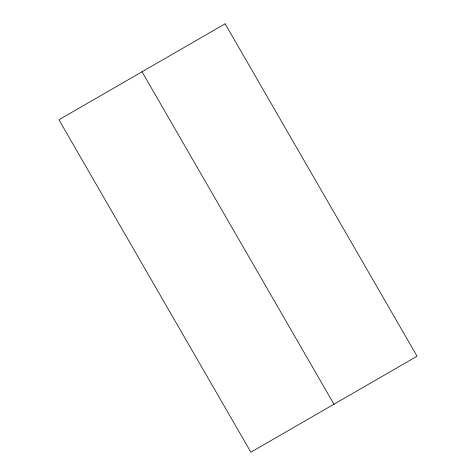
<?xml version="1.0" encoding="UTF-8"?>
<svg xmlns="http://www.w3.org/2000/svg" width="476" height="476" viewBox="0 0 476 476"><rect width="100%" height="100%" fill="white"/><g stroke="black" fill="none" stroke-linecap="round" stroke-linejoin="round"><path stroke-width="0.71" d="M142.032 71.781L333.968 404.219M225.142 23.8L58.929 119.768L250.858 452.2L417.071 356.232L225.142 23.8"/></g></svg>
